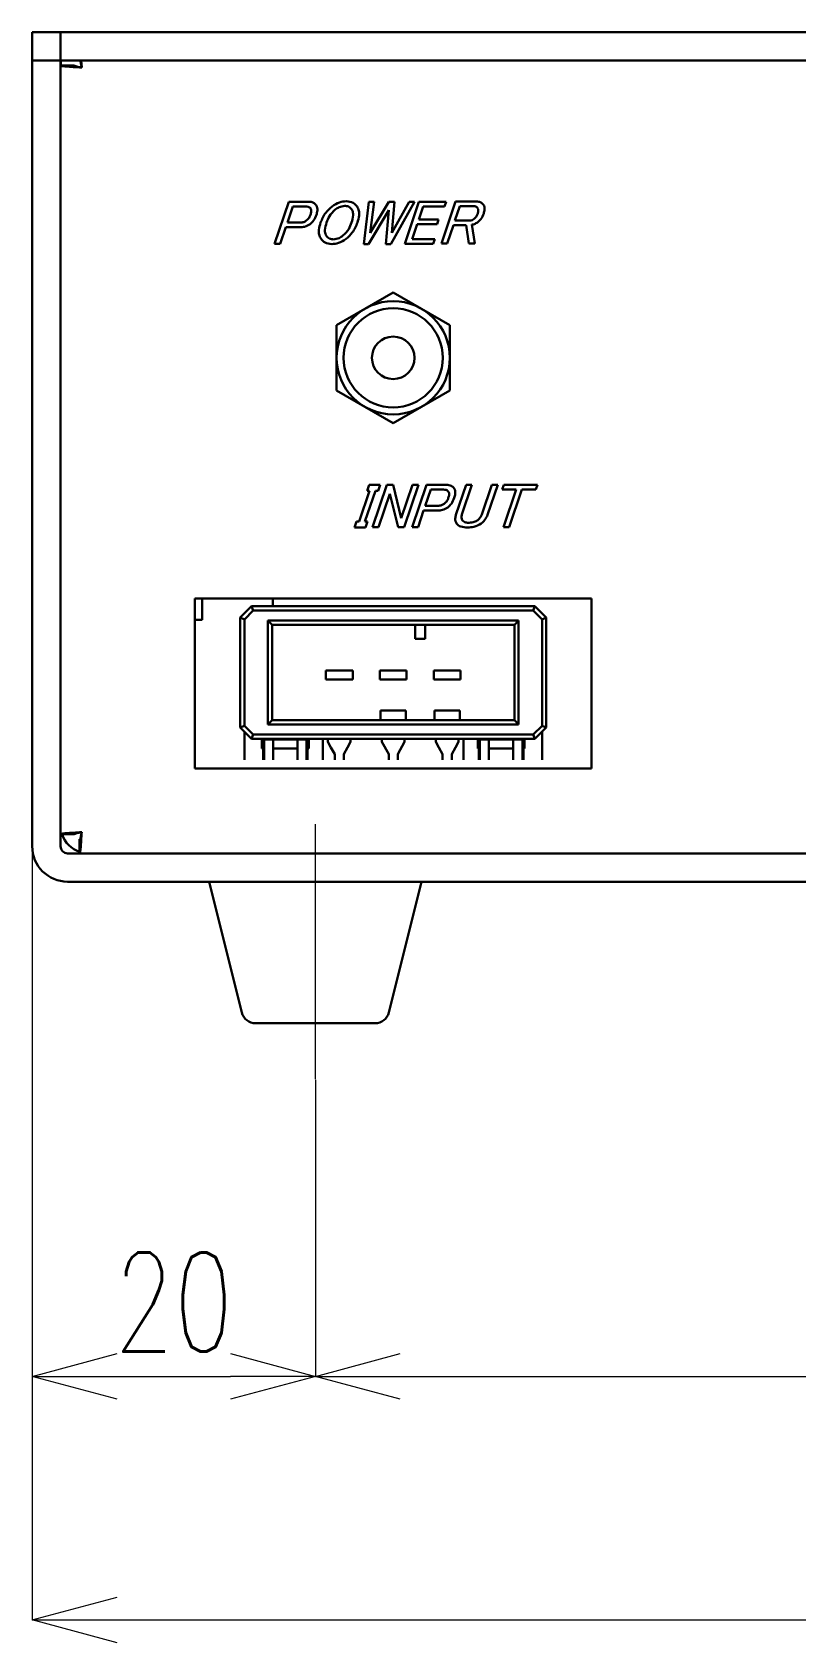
# Model space of a CAD drawing. Header units: millimetres. Extents: x 225 to 887, y 152 to 497.
# Drawn here: x 225 to 279, y 160.5 to 274.2 of the extents above; entities that cross this region are included whole.
import ezdxf

# ---------------------------------------------------------------- set-up
doc = ezdxf.new("R2010")
doc.units = ezdxf.units.MM
doc.layers.get('0').update_dxf_attribs({"lineweight": 30})
doc.layers.get('Defpoints').update_dxf_attribs({"lineweight": 9})
doc.layers.add('寸法', color=7, linetype='Continuous', lineweight=15)
doc.styles.add('SLDTEXTSTYLE0', font='TXT', dxfattribs={"width": 0.7, "bigfont": 'bigfont'})
doc.dimstyles.new('SLDDIMSTYLE0', dxfattribs={"dimtxt": 7, "dimasz": 6, "dimexe": 0, "dimexo": 0.0625, "dimgap": 1.75, "dimtad": 3, "dimdec": 4, "dimrnd": 1e-09, "dimzin": 12, "dimdsep": 46, "dimtxsty": 'SLDTEXTSTYLE0', "dimblk1": 'OPEN30', "dimblk2": 'OPEN30', "dimsah": 1, "dimcen": 0.09, "dimadec": 0, "dimazin": 3, "dimtfac": 1, "dimtdec": 4, "dimtofl": 0, "dimtmove": 0, "dimatfit": 3, "dimldrblk": 'OPEN30', "dimfxl": 1, "dimfrac": 2, "dimtolj": 1, "dimtzin": 12, "dimarcsym": 0})
doc.dimstyles.new('SLDDIMSTYLE1', dxfattribs={"dimtxt": 7, "dimasz": 6, "dimexe": 0, "dimexo": 0.0625, "dimgap": 1.75, "dimtad": 3, "dimdec": 4, "dimrnd": 1e-09, "dimzin": 12, "dimdsep": 46, "dimtxsty": 'SLDTEXTSTYLE0', "dimblk1": 'OPEN30', "dimblk2": 'OPEN30', "dimsah": 1, "dimcen": 0.09, "dimadec": 0, "dimazin": 3, "dimtfac": 1, "dimtdec": 4, "dimtmove": 0, "dimatfit": 0, "dimldrblk": 'OPEN30', "dimfxl": 1, "dimfrac": 2, "dimtolj": 1, "dimtzin": 12, "dimarcsym": 0})

# ---------------------------------------------------------------- blocks, each defined once
blk = doc.blocks.new('A$C36E85866')
for p, q in [((0, 57.5), (2, 57.5)), ((0, 55.5), (0, 57.5)), ((2, 55.5), (2, 57.5)), ((128, 57.5), (2, 57.5)), ((2, 55.5), (0, 55.5)), ((0, 0), (0, 55.5)), ((128, 55.5), (2, 55.5)), ((2, 0), (2, 55.5)), ((2, 55.15), (3, 55.15)), ((3.5, 55), (3.47, 55.5)), ((17.11, 42.55), (18.12, 45.52)), ((18.12, 45.52), (19.52, 45.52)), ((23.42, 42.52), (23.78, 45.52)), ((23.78, 45.52), (24.16, 45.52)), ((23.88, 43.32), (25.2, 45.52)), ((24.16, 45.52), (23.88, 43.32)), ((25.2, 45.52), (25.58, 45.52)), ((27.01, 45.52), (25.33, 42.52)), ((25.58, 45.52), (25.41, 43.32)), ((25.41, 43.32), (26.63, 45.52)), ((26.31, 42.55), (27.32, 45.52)), ((26.63, 45.52), (27.01, 45.52)), ((27.32, 45.52), (29.24, 45.52)), ((28.9, 42.57), (29.91, 45.54)), ((29.24, 45.52), (29.13, 45.19)), ((29.91, 45.54), (31.38, 45.54)), ((18.42, 45.19), (18.03, 44.05)), ((19.32, 45.19), (18.42, 45.19)), ((25.19, 44.93), (23.76, 42.52)), ((24.98, 42.52), (25.19, 44.93)), ((27.62, 45.19), (27.31, 44.27)), ((29.13, 45.19), (27.62, 45.19)), ((30.21, 45.21), (29.86, 44.19)), ((31.18, 45.21), (30.21, 45.21)), ((17.92, 43.72), (17.52, 42.55)), ((18.91, 43.72), (17.92, 43.72)), ((18.03, 44.05), (18.93, 44.05)), ((27.19, 43.94), (26.83, 42.88)), ((28.6, 43.94), (27.19, 43.94)), ((27.31, 44.27), (28.71, 44.27)), ((28.71, 44.27), (28.6, 43.94)), ((29.75, 43.86), (29.31, 42.57)), ((30.65, 43.86), (29.75, 43.86)), ((29.86, 44.19), (30.88, 44.19)), ((30.84, 42.57), (30.65, 43.86)), ((31.05, 43.91), (31.27, 42.57)), ((17.52, 42.55), (17.11, 42.55)), ((23.76, 42.52), (23.42, 42.52)), ((25.33, 42.52), (24.98, 42.52)), ((28.32, 42.55), (26.31, 42.55)), ((26.83, 42.88), (28.43, 42.88)), ((28.43, 42.88), (28.32, 42.55)), ((29.31, 42.57), (28.9, 42.57)), ((31.27, 42.57), (30.84, 42.57)), ((25.5, 39.12), (23.5, 37.96)), ((27.5, 37.96), (25.5, 39.12)), ((23.5, 37.96), (21.5, 36.81)), ((29.5, 36.81), (27.5, 37.96)), ((21.5, 36.81), (21.5, 34.5)), ((29.5, 34.5), (29.5, 36.81)), ((21.5, 34.5), (21.5, 32.19)), ((29.5, 32.19), (29.5, 34.5)), ((21.5, 32.19), (23.5, 31.04)), ((27.5, 31.04), (29.5, 32.19)), ((23.5, 31.04), (25.5, 29.88)), ((25.5, 29.88), (27.5, 31.04)), ((23.09, 22.93), (23.83, 25.11)), ((24.24, 25.11), (23.5, 22.93)), ((23.65, 25.11), (23.79, 25.52)), ((23.83, 25.11), (23.65, 25.11)), ((23.79, 25.52), (24.57, 25.52)), ((24.04, 22.55), (25.05, 25.52)), ((24.43, 25.11), (24.24, 25.11)), ((24.57, 25.52), (24.43, 25.11)), ((25.05, 25.52), (25.49, 25.52)), ((25.49, 25.52), (26.07, 23.18)), ((26.07, 23.18), (26.87, 25.52)), ((27.28, 25.52), (26.27, 22.55)), ((26.84, 22.55), (27.85, 25.52)), ((26.87, 25.52), (27.28, 25.52)), ((28.15, 25.19), (27.76, 24.05)), ((27.85, 25.52), (29.26, 25.52)), ((29.06, 25.19), (28.15, 25.19)), ((29.93, 23.42), (30.65, 25.52)), ((31.06, 25.52), (30.35, 23.44)), ((30.65, 25.52), (31.06, 25.52)), ((31.76, 23.44), (32.47, 25.52)), ((32.88, 25.52), (32.17, 23.42)), ((32.47, 25.52), (32.88, 25.52)), ((33.2, 25.19), (33.31, 25.52)), ((34.18, 25.19), (33.2, 25.19)), ((33.28, 22.55), (34.18, 25.19)), ((33.31, 25.52), (35.69, 25.52)), ((34.59, 25.19), (33.69, 22.55)), ((35.58, 25.19), (34.59, 25.19)), ((35.69, 25.52), (35.58, 25.19)), ((25.25, 24.9), (24.45, 22.55)), ((25.84, 22.55), (25.25, 24.9)), ((27.76, 24.05), (28.67, 24.05)), ((22.77, 22.52), (22.91, 22.93)), ((22.91, 22.93), (23.09, 22.93)), ((23.5, 22.93), (23.69, 22.93)), ((23.69, 22.93), (23.55, 22.52)), ((27.65, 23.72), (27.26, 22.55)), ((28.64, 23.72), (27.65, 23.72)), ((23.55, 22.52), (22.77, 22.52)), ((24.45, 22.55), (24.04, 22.55)), ((26.27, 22.55), (25.84, 22.55)), ((27.26, 22.55), (26.84, 22.55)), ((33.69, 22.55), (33.28, 22.55)), ((39.5, 17.5), (11.5, 17.5)), ((11.5, 17.5), (11.5, 5.5)), ((12, 17.5), (12, 16)), ((17, 17.5), (17, 16.95)), ((39.5, 5.5), (39.5, 17.5)), ((11.5, 16), (12, 16)), ((14.69, 16.15), (15.49, 16.95)), ((14.69, 8.4), (14.69, 16.15)), ((14.69, 16.15), (14.99, 16.03)), ((15.61, 16.65), (14.99, 16.03)), ((14.99, 16.03), (14.99, 8.52)), ((15.49, 16.95), (15.61, 16.65)), ((15.49, 16.95), (35.51, 16.95)), ((15.61, 16.65), (35.39, 16.65)), ((16.64, 8.6), (16.64, 15.95)), ((16.64, 15.95), (16.94, 15.65)), ((16.64, 15.95), (34.36, 15.95)), ((34.36, 15.95), (34.06, 15.65)), ((34.36, 15.95), (34.36, 8.6)), ((35.39, 16.65), (35.51, 16.95)), ((36.01, 16.03), (35.39, 16.65)), ((35.51, 16.95), (36.31, 16.15)), ((36.01, 16.03), (36.31, 16.15)), ((36.01, 8.52), (36.01, 16.03)), ((36.31, 16.15), (36.31, 8.4)), ((16.94, 8.9), (16.94, 15.65)), ((16.94, 15.65), (34.06, 15.65)), ((27.06, 14.65), (27.06, 15.65)), ((27.76, 14.65), (27.76, 15.65)), ((34.06, 15.65), (34.06, 8.9)), ((27.06, 14.65), (27.76, 14.65)), ((20.74, 11.78), (20.74, 12.42)), ((20.74, 12.42), (22.64, 12.42)), ((22.64, 11.78), (20.74, 11.78)), ((22.64, 11.78), (22.64, 12.42)), ((24.55, 12.42), (26.45, 12.42)), ((24.55, 11.78), (24.55, 12.42)), ((26.45, 11.78), (24.55, 11.78)), ((26.45, 11.78), (26.45, 12.42)), ((28.36, 12.42), (30.26, 12.42)), ((28.36, 11.78), (28.36, 12.42)), ((30.26, 11.78), (28.36, 11.78)), ((30.26, 11.78), (30.26, 12.42)), ((24.6, 9.6), (24.6, 8.9)), ((26.4, 9.6), (24.6, 9.6)), ((26.4, 9.6), (26.4, 8.9)), ((28.41, 9.6), (28.41, 8.9)), ((30.21, 9.6), (28.41, 9.6)), ((30.21, 9.6), (30.21, 8.9)), ((14.99, 8.52), (14.69, 8.4)), ((14.69, 8.4), (15.49, 7.6)), ((14.99, 8.52), (15.61, 7.9)), ((14.99, 6.1), (14.99, 8.1)), ((16.64, 8.6), (16.94, 8.9)), ((34.36, 8.6), (16.64, 8.6)), ((34.06, 8.9), (16.94, 8.9)), ((34.06, 8.9), (34.36, 8.6)), ((35.39, 7.9), (36.01, 8.52)), ((35.51, 7.6), (36.31, 8.4)), ((36.01, 8.52), (36.31, 8.4)), ((36.01, 8.1), (36.01, 6.1)), ((15.61, 7.9), (15.49, 7.6)), ((15.49, 7.6), (35.51, 7.6)), ((15.61, 7.9), (35.39, 7.9)), ((16.23, 6.9), (16.23, 7.6)), ((16.31, 6.9), (16.23, 6.9)), ((16.28, 7.54), (16.28, 6.9)), ((16.38, 7.54), (16.28, 7.54)), ((16.31, 6.1), (16.31, 6.9)), ((16.31, 6.9), (16.32, 6.9)), ((16.38, 7.54), (16.38, 6.1)), ((16.38, 7.54), (17.02, 7.54)), ((17.02, 6.1), (17.02, 7.54)), ((17.02, 7.54), (18.74, 7.54)), ((17.02, 6.9), (18.74, 6.9)), ((18.74, 7.54), (18.74, 6.1)), ((19.38, 7.54), (18.74, 7.54)), ((19.38, 6.1), (19.38, 7.54)), ((19.48, 7.54), (19.38, 7.54)), ((19.45, 6.9), (19.44, 6.9)), ((19.45, 6.9), (19.45, 6.1)), ((19.53, 6.9), (19.45, 6.9)), ((19.48, 7.54), (19.48, 6.9)), ((19.53, 7.6), (19.53, 6.9)), ((20.53, 6.1), (20.53, 7.6)), ((20.89, 7.37), (20.89, 7.6)), ((22.49, 7.37), (22.49, 7.6)), ((24.7, 7.37), (24.7, 7.6)), ((24.7, 7.37), (25.18, 6.5)), ((25.82, 6.5), (26.3, 7.37)), ((26.3, 7.37), (26.3, 7.6)), ((28.51, 7.37), (28.51, 7.6)), ((30.11, 7.37), (30.11, 7.6)), ((30.47, 6.1), (30.47, 7.6)), ((31.47, 6.9), (31.47, 7.6)), ((31.55, 6.9), (31.47, 6.9)), ((31.52, 7.54), (31.52, 6.9)), ((31.62, 7.54), (31.52, 7.54)), ((31.55, 6.1), (31.55, 6.9)), ((31.55, 6.9), (31.56, 6.9)), ((31.62, 7.54), (32.26, 7.54)), ((31.62, 6.1), (31.62, 7.54)), ((32.26, 6.1), (32.26, 7.54)), ((32.26, 7.54), (33.98, 7.54)), ((32.26, 6.9), (33.98, 6.9)), ((34.62, 7.54), (33.98, 7.54)), ((33.98, 7.54), (33.98, 6.1)), ((34.62, 6.1), (34.62, 7.54)), ((34.72, 7.54), (34.62, 7.54)), ((34.7, 6.9), (34.68, 6.9)), ((34.77, 6.9), (34.7, 6.9)), ((34.7, 6.9), (34.7, 6.1)), ((34.72, 7.54), (34.72, 6.9)), ((34.77, 7.6), (34.77, 6.9)), ((35.39, 7.9), (35.51, 7.6)), ((21.37, 6.1), (21.37, 6.5)), ((22.01, 6.1), (22.01, 6.5)), ((25.18, 6.5), (25.18, 6.1)), ((25.82, 6.1), (25.82, 6.5)), ((28.99, 6.1), (28.99, 6.5)), ((29.63, 6.1), (29.63, 6.5)), ((11.5, 5.5), (39.5, 5.5)), ((2, 0.85), (3, 0.85)), ((3.35, -0.5), (3.35, 0.5)), ((127.5, -0.5), (2.5, -0.5)), ((127.5, -2.5), (2.5, -2.5)), ((12.5, -2.5), (14.81, -11.74)), ((25.19, -11.74), (27.5, -2.5)), ((17.69, -12.5), (15.78, -12.5)), ((24.22, -12.5), (17.69, -12.5))]:
    blk.add_line(p, q)
at = {"flags": 128}
for points in [[(2.05, 55.5), (2.05, 55.49), (2, 55.15)], [(21.37, 6.5), (21.1, 6.99), (20.89, 7.37)], [(22.01, 6.5), (22.28, 6.99), (22.49, 7.37)], [(28.99, 6.5), (28.72, 6.99), (28.51, 7.37)], [(29.63, 6.5), (29.9, 6.99), (30.11, 7.37)]]:
    blk.add_lwpolyline(points, dxfattribs=at)
for radius in [4, 3.5, 1.5]:
    blk.add_circle((25.5, 34.5), radius)
for centre, radius, start, end in [((16.32, 6.2), 0.7, 85.0829, 90), ((19.44, 6.2), 0.7, 90, 94.9171), ((31.56, 6.2), 0.7, 85.0829, 90), ((34.68, 6.2), 0.7, 90, 94.9171), ((2.5, 0), 2.5, 180, 270), ((2.5, 0), 0.5, 180, 270), ((4, 1.5), 2, 198.858, 251.142), ((15.78, -11.5), 1, 194.0362, 270), ((24.22, -11.5), 1, 270, 345.9638)]:
    blk.add_arc(centre, radius, start, end)
for points, knots in [([(2, 55.15), (2.02, 55.13), (2.07, 55.11), (2.41, 55.07), (2.91, 55.04), (3.3, 55.01), (3.5, 55)], [0, 0, 0, 0, 0.250001, 0.5, 0.749999, 1, 1, 1, 1]), ([(3, 55.15), (3.01, 55.13), (3.02, 55.11), (3.14, 55.07), (3.3, 55.04), (3.43, 55.01), (3.5, 55)], [0, 0, 0, 0, 0.250003, 0.500006, 0.749997, 1, 1, 1, 1]), ([(3.5, 55), (3.49, 55.07), (3.46, 55.2), (3.43, 55.36), (3.39, 55.48), (3.37, 55.49), (3.35, 55.5)], [0, 0, 0, 0, 0.249998, 0.499996, 0.749996, 1, 1, 1, 1]), ([(19.52, 45.52), (19.64, 45.52), (19.86, 45.5), (20, 45.35), (20.06, 45.28)], [0, 0, 0, 0, 0.560973, 1, 1, 1, 1]), ([(21.18, 45.19), (21.35, 45.31), (21.66, 45.51), (22.03, 45.54), (22.19, 45.56)], [0, 0, 0, 0, 0.559984, 1, 1, 1, 1]), ([(22.19, 45.56), (22.36, 45.54), (22.66, 45.52), (22.86, 45.29), (22.95, 45.19)], [0, 0, 0, 0, 0.56021, 1, 1, 1, 1]), ([(31.38, 45.54), (31.49, 45.53), (31.69, 45.52), (31.82, 45.38), (31.88, 45.31)], [0, 0, 0, 0, 0.560769, 1, 1, 1, 1]), ([(19.67, 45.04), (19.64, 45.07), (19.6, 45.12), (19.48, 45.19), (19.38, 45.19), (19.32, 45.19)], [0, 0, 0, 0, 0.27986, 0.559921, 1, 1, 1, 1]), ([(19.36, 44.19), (19.43, 44.25), (19.57, 44.37), (19.63, 44.53), (19.66, 44.6)], [0, 0, 0, 0, 0.55942, 1, 1, 1, 1]), ([(20.08, 44.6), (20.02, 44.46), (19.92, 44.21), (19.72, 44.02), (19.63, 43.94)], [0, 0, 0, 0, 0.560102, 1, 1, 1, 1]), ([(19.66, 44.6), (19.68, 44.68), (19.72, 44.79), (19.71, 44.95), (19.68, 45.01), (19.67, 45.04)], [0, 0, 0, 0, 0.560216, 0.780387, 1, 1, 1, 1]), ([(20.06, 45.28), (20.09, 45.22), (20.15, 45.1), (20.15, 44.86), (20.1, 44.7), (20.08, 44.6)], [0, 0, 0, 0, 0.279348, 0.559499, 1, 1, 1, 1]), ([(20.37, 44.05), (20.47, 44.29), (20.66, 44.74), (21.02, 45.05), (21.18, 45.19)], [0, 0, 0, 0, 0.55982, 1, 1, 1, 1]), ([(21.4, 44.97), (21.25, 44.82), (20.98, 44.55), (20.85, 44.2), (20.79, 44.05)], [0, 0, 0, 0, 0.558737, 1, 1, 1, 1]), ([(22.08, 45.23), (21.94, 45.21), (21.69, 45.17), (21.49, 45.03), (21.4, 44.97)], [0, 0, 0, 0, 0.55859, 1, 1, 1, 1]), ([(22.58, 44.97), (22.54, 45.01), (22.48, 45.1), (22.31, 45.21), (22.16, 45.22), (22.08, 45.23)], [0, 0, 0, 0, 0.280595, 0.560806, 1, 1, 1, 1]), ([(22.56, 44.05), (22.61, 44.22), (22.68, 44.45), (22.67, 44.78), (22.61, 44.9), (22.58, 44.97)], [0, 0, 0, 0, 0.560107, 0.780387, 1, 1, 1, 1]), ([(22.95, 45.19), (23, 45.09), (23.1, 44.89), (23.1, 44.49), (23.02, 44.21), (22.98, 44.05)], [0, 0, 0, 0, 0.27937, 0.559501, 1, 1, 1, 1]), ([(31.46, 45.07), (31.44, 45.1), (31.41, 45.14), (31.31, 45.2), (31.23, 45.21), (31.18, 45.21)], [0, 0, 0, 0, 0.280434, 0.560397, 1, 1, 1, 1]), ([(31.22, 44.31), (31.28, 44.37), (31.39, 44.48), (31.45, 44.62), (31.47, 44.69)], [0, 0, 0, 0, 0.558688, 1, 1, 1, 1]), ([(31.89, 44.69), (31.83, 44.55), (31.73, 44.31), (31.54, 44.14), (31.45, 44.06)], [0, 0, 0, 0, 0.55988, 1, 1, 1, 1]), ([(31.47, 44.69), (31.49, 44.76), (31.53, 44.89), (31.48, 45.02), (31.46, 45.07)], [0, 0, 0, 0, 0.561983, 1, 1, 1, 1]), ([(31.88, 45.31), (31.9, 45.26), (31.96, 45.15), (31.96, 44.93), (31.92, 44.78), (31.89, 44.69)], [0, 0, 0, 0, 0.279436, 0.55958, 1, 1, 1, 1]), ([(19.63, 43.94), (19.5, 43.87), (19.28, 43.74), (19.02, 43.72), (18.91, 43.72)], [0, 0, 0, 0, 0.559116, 1, 1, 1, 1]), ([(18.93, 44.05), (19.02, 44.05), (19.17, 44.07), (19.3, 44.15), (19.36, 44.19)], [0, 0, 0, 0, 0.559634, 1, 1, 1, 1]), ([(20.4, 42.9), (20.35, 43), (20.25, 43.2), (20.24, 43.61), (20.32, 43.88), (20.37, 44.05)], [0, 0, 0, 0, 0.27935, 0.559493, 1, 1, 1, 1]), ([(20.79, 44.05), (20.74, 43.88), (20.67, 43.64), (20.68, 43.31), (20.74, 43.19), (20.77, 43.13)], [0, 0, 0, 0, 0.560058, 0.780349, 1, 1, 1, 1]), ([(21.95, 43.13), (22.1, 43.27), (22.37, 43.54), (22.5, 43.89), (22.56, 44.05)], [0, 0, 0, 0, 0.558774, 1, 1, 1, 1]), ([(22.98, 44.05), (22.87, 43.8), (22.69, 43.35), (22.33, 43.04), (22.17, 42.9)], [0, 0, 0, 0, 0.559802, 1, 1, 1, 1]), ([(30.88, 44.19), (30.95, 44.19), (31.07, 44.21), (31.18, 44.28), (31.22, 44.31)], [0, 0, 0, 0, 0.559133, 1, 1, 1, 1]), ([(31.45, 44.06), (31.38, 44.02), (31.26, 43.94), (31.11, 43.92), (31.05, 43.91)], [0, 0, 0, 0, 0.559562, 1, 1, 1, 1]), ([(21.16, 42.53), (20.99, 42.55), (20.69, 42.57), (20.49, 42.8), (20.4, 42.9)], [0, 0, 0, 0, 0.560207, 1, 1, 1, 1]), ([(20.77, 43.13), (20.8, 43.08), (20.87, 42.99), (21.04, 42.89), (21.19, 42.87), (21.27, 42.86)], [0, 0, 0, 0, 0.280605, 0.560824, 1, 1, 1, 1]), ([(22.17, 42.9), (22, 42.79), (21.69, 42.58), (21.32, 42.55), (21.16, 42.53)], [0, 0, 0, 0, 0.559974, 1, 1, 1, 1]), ([(21.27, 42.86), (21.41, 42.88), (21.66, 42.92), (21.86, 43.06), (21.95, 43.13)], [0, 0, 0, 0, 0.558595, 1, 1, 1, 1]), ([(29.4, 25.04), (29.38, 25.07), (29.33, 25.12), (29.21, 25.19), (29.12, 25.19), (29.06, 25.19)], [0, 0, 0, 0, 0.279864, 0.559924, 1, 1, 1, 1]), ([(29.26, 25.52), (29.38, 25.52), (29.59, 25.5), (29.74, 25.35), (29.8, 25.28)], [0, 0, 0, 0, 0.560973, 1, 1, 1, 1]), ([(29.39, 24.6), (29.42, 24.68), (29.45, 24.79), (29.45, 24.95), (29.42, 25.01), (29.4, 25.04)], [0, 0, 0, 0, 0.560216, 0.780387, 1, 1, 1, 1]), ([(29.8, 25.28), (29.83, 25.22), (29.89, 25.1), (29.89, 24.86), (29.84, 24.7), (29.81, 24.6)], [0, 0, 0, 0, 0.279348, 0.559501, 1, 1, 1, 1]), ([(29.36, 23.94), (29.24, 23.87), (29.01, 23.74), (28.76, 23.72), (28.64, 23.72)], [0, 0, 0, 0, 0.559118, 1, 1, 1, 1]), ([(28.67, 24.05), (28.75, 24.05), (28.91, 24.07), (29.04, 24.15), (29.1, 24.19)], [0, 0, 0, 0, 0.559633, 1, 1, 1, 1]), ([(29.1, 24.19), (29.17, 24.25), (29.3, 24.37), (29.37, 24.53), (29.39, 24.6)], [0, 0, 0, 0, 0.559418, 1, 1, 1, 1]), ([(29.81, 24.6), (29.75, 24.46), (29.65, 24.21), (29.45, 24.02), (29.36, 23.94)], [0, 0, 0, 0, 0.560104, 1, 1, 1, 1]), ([(29.98, 22.8), (29.95, 22.85), (29.89, 22.96), (29.87, 23.18), (29.91, 23.33), (29.93, 23.42)], [0, 0, 0, 0, 0.279794, 0.559929, 1, 1, 1, 1]), ([(30.75, 22.52), (30.59, 22.52), (30.37, 22.54), (30.1, 22.65), (30.02, 22.75), (29.98, 22.8)], [0, 0, 0, 0, 0.559953, 0.780292, 1, 1, 1, 1]), ([(30.35, 23.44), (30.33, 23.36), (30.29, 23.22), (30.35, 23.1), (30.37, 23.04)], [0, 0, 0, 0, 0.561075, 1, 1, 1, 1]), ([(30.37, 23.04), (30.41, 23), (30.47, 22.92), (30.65, 22.86), (30.78, 22.85), (30.86, 22.85)], [0, 0, 0, 0, 0.279148, 0.559272, 1, 1, 1, 1]), ([(31.71, 22.8), (31.55, 22.7), (31.24, 22.54), (30.9, 22.52), (30.75, 22.52)], [0, 0, 0, 0, 0.558713, 1, 1, 1, 1]), ([(30.86, 22.85), (30.99, 22.86), (31.21, 22.87), (31.4, 22.99), (31.48, 23.04)], [0, 0, 0, 0, 0.559935, 1, 1, 1, 1]), ([(31.48, 23.04), (31.55, 23.1), (31.67, 23.22), (31.74, 23.37), (31.76, 23.44)], [0, 0, 0, 0, 0.559666, 1, 1, 1, 1]), ([(32.17, 23.42), (32.11, 23.28), (32, 23.04), (31.8, 22.87), (31.71, 22.8)], [0, 0, 0, 0, 0.559508, 1, 1, 1, 1]), ([(3.5, 1), (3.3, 0.99), (2.91, 0.96), (2.41, 0.93), (2.07, 0.89), (2.02, 0.87), (2, 0.85)], [0, 0, 0, 0, 0.250001, 0.5, 0.749999, 1, 1, 1, 1]), ([(3.5, 1), (3.43, 0.99), (3.3, 0.96), (3.14, 0.93), (3.02, 0.89), (3.01, 0.87), (3, 0.85)], [0, 0, 0, 0, 0.250003, 0.499994, 0.749997, 1, 1, 1, 1]), ([(3.35, -0.5), (3.37, -0.48), (3.39, -0.43), (3.43, -0.09), (3.46, 0.41), (3.49, 0.8), (3.5, 1)], [0, 0, 0, 0, 0.250002, 0.500001, 0.750001, 1, 1, 1, 1]), ([(3.35, 0.5), (3.37, 0.51), (3.39, 0.52), (3.43, 0.64), (3.46, 0.8), (3.49, 0.93), (3.5, 1)], [0, 0, 0, 0, 0.250004, 0.500004, 0.750002, 1, 1, 1, 1])]:
    blk.add_open_spline(points, degree=3, knots=knots)
blk = doc.blocks.new('_Open30')
at = {"lineweight": -2}
for p, q in [((-1, 0.268), (0, 0)), ((0, 0), (-1, -0.268)), ((0, 0), (-1, 0))]:
    blk.add_line(p, q, dxfattribs=at)
blk = doc.blocks.new('*D3')
at = {"color": 0, "lineweight": -2}
for p, q in [((54.4, 210.19), (54.4, 172.75)), ((74.4, 193.69), (74.4, 172.75)), ((60.4, 172.75), (68.4, 172.75))]:
    blk.add_line(p, q, dxfattribs=at)
at = {"layer": 'Defpoints', "color": 0}
for p in [(54.4, 210.25), (74.4, 193.75), (74.4, 172.75)]:
    blk.add_point(p, dxfattribs=at)
at = {"color": 0, "lineweight": -2, "xscale": 6, "yscale": 6, "zscale": 6, "rotation": 180}
blk.add_blockref('_Open30', (54.4, 172.75), dxfattribs=at)
at = {"color": 0, "lineweight": -2, "xscale": 6, "yscale": 6, "zscale": 6}
blk.add_blockref('_Open30', (74.4, 172.75), dxfattribs=at)
at = {"color": 0, "insert": (64.4, 181.5), "char_height": 7, "attachment_point": 2, "style": 'SLDTEXTSTYLE0'}
blk.add_mtext('\\A1;20', dxfattribs=at)
blk = doc.blocks.new('*D4')
at = {"color": 0, "lineweight": -2}
for p, q in [((74.4, 193.69), (74.4, 172.75)), ((164.4, 194.44), (164.4, 172.75)), ((80.4, 172.75), (158.4, 172.75))]:
    blk.add_line(p, q, dxfattribs=at)
at = {"layer": 'Defpoints', "color": 0}
for p in [(74.4, 193.75), (164.4, 194.51), (164.4, 172.75)]:
    blk.add_point(p, dxfattribs=at)
at = {"color": 0, "lineweight": -2, "xscale": 6, "yscale": 6, "zscale": 6, "rotation": 180}
blk.add_blockref('_Open30', (74.4, 172.75), dxfattribs=at)
at = {"color": 0, "lineweight": -2, "xscale": 6, "yscale": 6, "zscale": 6}
blk.add_blockref('_Open30', (164.4, 172.75), dxfattribs=at)
at = {"color": 0, "insert": (119.4, 181.5), "char_height": 7, "attachment_point": 2, "style": 'SLDTEXTSTYLE0'}
blk.add_mtext('\\A1;90', dxfattribs=at)
blk = doc.blocks.new('*D5')
at = {"color": 0, "lineweight": -2}
for p, q in [((54.4, 210.19), (54.4, 155.55)), ((184.4, 210.19), (184.4, 155.55)), ((60.4, 155.55), (178.4, 155.55))]:
    blk.add_line(p, q, dxfattribs=at)
at = {"layer": 'Defpoints', "color": 0}
for p in [(54.4, 210.25), (184.4, 210.25), (184.4, 155.55)]:
    blk.add_point(p, dxfattribs=at)
at = {"color": 0, "lineweight": -2, "xscale": 6, "yscale": 6, "zscale": 6, "rotation": 180}
blk.add_blockref('_Open30', (54.4, 155.55), dxfattribs=at)
at = {"color": 0, "lineweight": -2, "xscale": 6, "yscale": 6, "zscale": 6}
blk.add_blockref('_Open30', (184.4, 155.55), dxfattribs=at)
at = {"color": 0, "insert": (119.4, 164.3), "char_height": 7, "attachment_point": 2, "style": 'SLDTEXTSTYLE0'}
blk.add_mtext('\\A1;130', dxfattribs=at)
blk = doc.blocks.new('A$C56A07746')
blk.add_line((20, -16.4375), (20, 1.5625))
for base, p1, p2, dimstyle, picture, middle in [((20, -37.43284), (0, 0.0625), (20, -16.4375), 'SLDDIMSTYLE1', '*D3', (10, -37.43284)), ((130, -54.63979), (0, 0.0625), (130, 0.0625), 'SLDDIMSTYLE0', '*D5', (65, -54.63979)), ((110, -37.43284), (20, -16.4375), (110, -15.68004), 'SLDDIMSTYLE0', '*D4', (65, -37.43284))]:
    dim = blk.add_linear_dim(base=base, p1=p1, p2=p2, dimstyle=dimstyle)
    dim.commit()
    dim.dimension.update_dxf_attribs({"geometry": picture, "text_midpoint": middle, "dimtype": 128, "insert": (-54.39797, -210.18564)})

msp = doc.modelspace()

# ---------------------------------------------------------------- block references
msp.add_blockref('A$C36E85866', (225.02, 216.75))
at = {"layer": '寸法'}
msp.add_blockref('A$C56A07746', (225.02, 216.75), dxfattribs=at)

doc.saveas('drawing.dxf')
